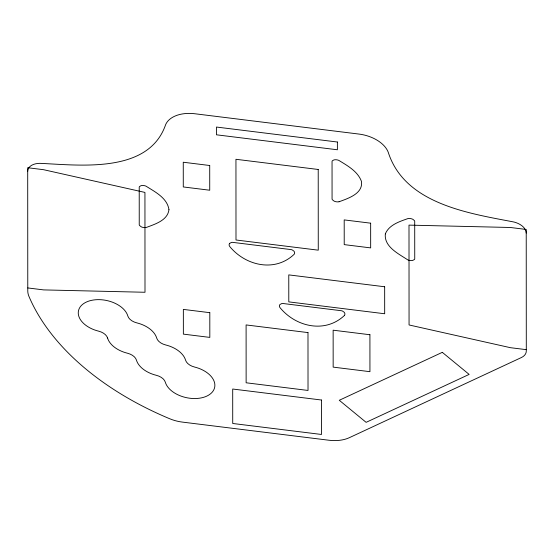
<?xml version="1.0" encoding="UTF-8"?>
<svg xmlns="http://www.w3.org/2000/svg" width="554" height="554" viewBox="0 0 554 554"><rect width="100%" height="100%" fill="white"/><g stroke="black" fill="none" stroke-linecap="round" stroke-linejoin="round"><path stroke-width="0.83" d="M229.688 243.351L231.551 242.403A3.172 1.981 11.7 0 1 232.832 242.382L290.926 249.577A3.172 1.981 11.7 0 1 292.207 249.916L293.918 251.135A5.339 3.338 11.7 0 1 294.146 254.293C274.888 272.63 245.491 265.74 229.723 246.502A5.353 3.345 11.7 0 1 229.709 243.358M339.09 201.746C348.113 198.422 363.355 193.609 361.443 181.338C357.697 171.276 347.462 165.688 338.792 160.376A5.339 3.338 11.7 0 0 333.896 159.933L332.324 160.833A3.172 1.981 11.7 0 0 332.047 161.623L332.068 198.879A3.172 1.981 11.7 0 0 332.352 199.738L334.18 201.157A5.353 3.345 11.7 0 0 339.083 201.732M27.776 287.935L43.648 289.901L145.003 292.27L144.94 192.425L43.572 169.697L27.7 167.73L27.776 290.892A30.615 19.141 11.7 0 0 28.946 296.376A261.349 163.409 11.7 0 0 169.78 418.776A30.615 19.141 11.7 0 0 182.356 422.093L328.938 440.236A30.615 19.141 11.7 0 0 349.394 437.66L521.418 357.524A15.311 9.57 11.7 0 0 526.3 350.994L526.224 229.453L510.352 227.486L408.997 225.118L409.06 324.963L510.428 347.69L526.3 349.657M27.7 171.345A15.311 9.57 11.7 0 1 42.159 163.451C81.847 165.369 147.703 173.077 165.161 125.973A30.615 19.141 11.7 0 1 194.89 113.757L358.95 134.068A30.615 19.141 11.7 0 1 388.693 153.652C405.639 203.297 467.036 213.082 511.757 221.586A15.311 9.57 11.7 0 1 526.231 233.061M168.963 209.668C167.633 220.492 154.94 224.148 146.27 227.479A5.353 3.345 11.7 0 1 141.367 226.884L139.525 225.471A3.172 1.981 11.7 0 1 139.241 224.612L139.22 187.356A3.172 1.981 11.7 0 1 139.504 186.566L141.069 185.666A5.339 3.338 11.7 0 1 145.958 186.13C154.982 191.829 167.26 197.958 168.963 209.668M385.335 233.899C383.936 246.849 398.672 253.794 407.716 259.847A5.353 3.345 11.7 0 0 412.619 260.463L414.454 259.507A3.172 1.981 11.7 0 0 414.738 258.725L414.711 221.462A3.172 1.981 11.7 0 0 414.434 220.603L412.862 219.315A5.339 3.338 11.7 0 0 407.973 218.567C399.538 221.545 388.991 224.848 385.335 233.899M344.45 315.441C325.136 333.737 295.788 326.895 279.999 307.636A5.353 3.345 11.7 0 1 279.985 304.492L281.82 303.537A3.172 1.981 11.7 0 1 283.108 303.516L341.202 310.711A3.172 1.981 11.7 0 1 342.483 311.05L344.193 312.269A5.339 3.338 11.7 0 1 344.422 315.427M442.3 352.344L339.277 400.279L366.118 422.342L469.141 374.407L442.3 352.344M337.386 142.018L216.462 127.046L216.469 134.802L337.386 149.774L337.386 142.018M318.218 169.476L235.949 159.289L235.997 239.986L318.266 250.173L318.218 169.476M209.717 165.507L183.263 162.232L183.284 186.947L209.731 190.223L209.717 165.507M370.654 223.179L344.2 219.903L344.221 244.619L370.668 247.894L370.654 223.179M384.663 286.764L288.772 274.888L288.793 301.882L384.677 313.758L384.663 286.764M209.807 312.678L183.353 309.402L183.367 334.124L209.821 337.4L209.807 312.678M369.92 334.741L333.141 330.191L333.162 367.122L369.94 371.679L369.92 334.741M307.989 332.594L246.101 324.928L246.135 382.786L308.024 390.445L307.989 332.594M321.465 400.016L232.701 389.026L232.722 423.478L321.486 434.468L321.465 400.016M107.573 338.023A11.482 7.181 11.7 0 0 98.57 331.14A25.325 15.837 11.7 0 1 78.308 311.867A25.325 15.837 11.7 0 1 101.68 299.769A25.325 15.837 11.7 0 1 127.822 315.995A11.482 7.181 11.7 0 0 136.831 322.878A25.325 15.837 11.7 0 1 156.692 338.072A11.482 7.181 11.7 0 0 165.694 344.962A25.325 15.837 11.7 0 1 185.562 360.155A11.482 7.181 11.7 0 0 194.565 367.039A25.325 15.837 11.7 0 1 214.827 386.311A25.325 15.837 11.7 0 1 191.455 398.409A25.325 15.837 11.7 0 1 165.314 382.184A11.482 7.181 11.7 0 0 156.304 375.3A25.325 15.837 11.7 0 1 136.443 360.107A11.482 7.181 11.7 0 0 127.441 353.217A25.325 15.837 11.7 0 1 107.573 338.023"/></g></svg>
